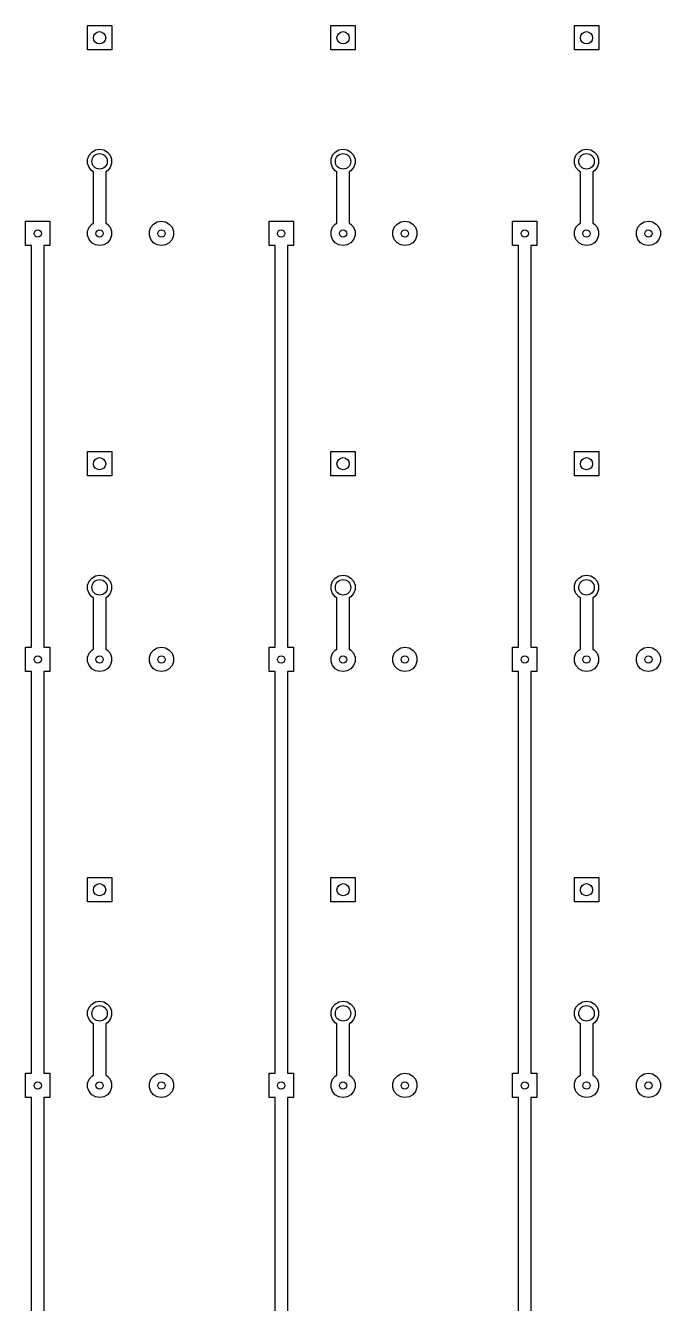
# Model space of a CAD drawing. Extents: x 183 to 424, y -369 to -69.
# Drawn here: x 303.4 to 355.6, y -173.9 to -68.9 of the extents above; entities that cross this region are included whole.
import ezdxf

# ---------------------------------------------------------------- set-up
doc = ezdxf.new("R2010")
doc.units = 0
doc.header["$MEASUREMENT"] = 0
doc.layers.add('BLACK', color=7, linetype='CONTINUOUS')

msp = doc.modelspace()

# ---------------------------------------------------------------- linework, layer by layer
at = {"layer": 'Black'}
for p, q in [((308.501, -70.9195), (308.501, -68.9205)), ((308.501, -68.9205), (310.499, -68.9205)), ((310.499, -68.9205), (310.499, -70.9195)), ((328.501, -70.9195), (328.501, -68.9205)), ((328.501, -68.9205), (330.499, -68.9205)), ((330.499, -68.9205), (330.499, -70.9195)), ((348.501, -70.9195), (348.501, -68.9205)), ((348.501, -68.9205), (350.499, -68.9205)), ((350.499, -68.9205), (350.499, -70.9195)), ((310.499, -70.9195), (308.501, -70.9195)), ((330.499, -70.9195), (328.501, -70.9195)), ((350.499, -70.9195), (348.501, -70.9195)), ((308.512, -79.9058), (308.631, -79.5783)), ((308.631, -79.5783), (308.855, -79.3114)), ((308.855, -79.3114), (309.157, -79.1372)), ((309.157, -79.1372), (309.5, -79.0767)), ((309.5, -79.0767), (309.843, -79.1372)), ((309.843, -79.1372), (310.145, -79.3114)), ((310.145, -79.3114), (310.369, -79.5783)), ((310.369, -79.5783), (310.488, -79.9058)), ((328.512, -79.9058), (328.631, -79.5783)), ((328.631, -79.5783), (328.855, -79.3114)), ((328.855, -79.3114), (329.157, -79.1372)), ((329.157, -79.1372), (329.5, -79.0767)), ((329.5, -79.0767), (329.843, -79.1372)), ((329.843, -79.1372), (330.145, -79.3114)), ((330.145, -79.3114), (330.369, -79.5783)), ((330.369, -79.5783), (330.488, -79.9058)), ((348.512, -79.9058), (348.631, -79.5783)), ((348.631, -79.5783), (348.855, -79.3114)), ((348.855, -79.3114), (349.157, -79.1372)), ((349.157, -79.1372), (349.5, -79.0767)), ((349.5, -79.0767), (349.843, -79.1372)), ((349.843, -79.1372), (350.145, -79.3114)), ((350.145, -79.3114), (350.369, -79.5783)), ((350.369, -79.5783), (350.488, -79.9058)), ((308.512, -80.2542), (308.512, -79.9058)), ((308.631, -80.5817), (308.512, -80.2542)), ((308.855, -80.8486), (308.631, -80.5817)), ((310.369, -80.5817), (310.145, -80.8486)), ((310.488, -80.2542), (310.369, -80.5817)), ((310.488, -79.9058), (310.488, -80.2542)), ((328.512, -80.2542), (328.512, -79.9058)), ((328.631, -80.5817), (328.512, -80.2542)), ((328.855, -80.8486), (328.631, -80.5817)), ((330.369, -80.5817), (330.145, -80.8486)), ((330.488, -80.2542), (330.369, -80.5817)), ((330.488, -79.9058), (330.488, -80.2542)), ((348.512, -80.2542), (348.512, -79.9058)), ((348.631, -80.5817), (348.512, -80.2542)), ((348.855, -80.8486), (348.631, -80.5817)), ((350.369, -80.5817), (350.145, -80.8486)), ((350.488, -80.2542), (350.369, -80.5817)), ((350.488, -79.9058), (350.488, -80.2542)), ((308.992, -80.9276), (308.855, -80.8486)), ((308.992, -85.1518), (308.992, -80.9276)), ((310.145, -80.8486), (310.008, -80.9276)), ((310.008, -80.9276), (310.008, -85.1518)), ((328.992, -80.9276), (328.855, -80.8486)), ((328.992, -85.1518), (328.992, -80.9276)), ((330.145, -80.8486), (330.008, -80.9276)), ((330.008, -80.9276), (330.008, -85.1518)), ((348.992, -80.9276), (348.855, -80.8486)), ((348.992, -85.1518), (348.992, -80.9276)), ((350.145, -80.8486), (350.008, -80.9276)), ((350.008, -80.9276), (350.008, -85.1518)), ((303.42, -87), (303.42, -85)), ((303.42, -85), (305.42, -85)), ((305.42, -85), (305.42, -87)), ((314.237, -85.0567), (314.58, -84.9962)), ((314.58, -84.9962), (314.923, -85.0567)), ((323.42, -87), (323.42, -85)), ((323.42, -85), (325.42, -85)), ((325.42, -85), (325.42, -87)), ((334.237, -85.0567), (334.58, -84.9962)), ((334.58, -84.9962), (334.923, -85.0567)), ((343.42, -87), (343.42, -85)), ((343.42, -85), (345.42, -85)), ((345.42, -85), (345.42, -87)), ((354.237, -85.0567), (354.58, -84.9962)), ((354.58, -84.9962), (354.923, -85.0567)), ((308.511, -85.8257), (308.631, -85.4981)), ((308.511, -86.1743), (308.511, -85.8257)), ((308.631, -85.4981), (308.855, -85.231)), ((308.855, -85.231), (308.992, -85.1518)), ((310.008, -85.1518), (310.145, -85.231)), ((310.145, -85.231), (310.369, -85.4981)), ((310.369, -85.4981), (310.489, -85.8257)), ((310.489, -85.8257), (310.489, -86.1743)), ((313.591, -85.8257), (313.711, -85.4981)), ((313.591, -86.1743), (313.591, -85.8257)), ((313.711, -85.4981), (313.935, -85.231)), ((313.935, -85.231), (314.237, -85.0567)), ((314.923, -85.0567), (315.225, -85.231)), ((315.225, -85.231), (315.449, -85.4981)), ((315.449, -85.4981), (315.569, -85.8257)), ((315.569, -85.8257), (315.569, -86.1743)), ((328.511, -85.8257), (328.631, -85.4981)), ((328.511, -86.1743), (328.511, -85.8257)), ((328.631, -85.4981), (328.855, -85.231)), ((328.855, -85.231), (328.992, -85.1518)), ((330.008, -85.1518), (330.145, -85.231)), ((330.145, -85.231), (330.369, -85.4981)), ((330.369, -85.4981), (330.489, -85.8257)), ((330.489, -85.8257), (330.489, -86.1743)), ((333.591, -85.8257), (333.711, -85.4981)), ((333.591, -86.1743), (333.591, -85.8257)), ((333.711, -85.4981), (333.935, -85.231)), ((333.935, -85.231), (334.237, -85.0567)), ((334.923, -85.0567), (335.225, -85.231)), ((335.225, -85.231), (335.449, -85.4981)), ((335.449, -85.4981), (335.569, -85.8257)), ((335.569, -85.8257), (335.569, -86.1743)), ((348.511, -85.8257), (348.631, -85.4981)), ((348.511, -86.1743), (348.511, -85.8257)), ((348.631, -85.4981), (348.855, -85.231)), ((348.855, -85.231), (348.992, -85.1518)), ((350.008, -85.1518), (350.145, -85.231)), ((350.145, -85.231), (350.369, -85.4981)), ((350.369, -85.4981), (350.489, -85.8257)), ((350.489, -85.8257), (350.489, -86.1743)), ((353.591, -85.8257), (353.711, -85.4981)), ((353.591, -86.1743), (353.591, -85.8257)), ((353.711, -85.4981), (353.935, -85.231)), ((353.935, -85.231), (354.237, -85.0567)), ((354.923, -85.0567), (355.225, -85.231)), ((355.225, -85.231), (355.449, -85.4981)), ((355.449, -85.4981), (355.569, -85.8257)), ((355.569, -85.8257), (355.569, -86.1743)), ((303.912, -87), (303.42, -87)), ((303.912, -120), (303.912, -87)), ((305.42, -87), (304.928, -87)), ((304.928, -87), (304.928, -120)), ((308.631, -86.5019), (308.511, -86.1743)), ((308.855, -86.769), (308.631, -86.5019)), ((309.157, -86.9433), (308.855, -86.769)), ((309.5, -87.0038), (309.157, -86.9433)), ((309.843, -86.9433), (309.5, -87.0038)), ((310.145, -86.769), (309.843, -86.9433)), ((310.369, -86.5019), (310.145, -86.769)), ((310.489, -86.1743), (310.369, -86.5019)), ((313.711, -86.5019), (313.591, -86.1743)), ((313.935, -86.769), (313.711, -86.5019)), ((314.237, -86.9433), (313.935, -86.769)), ((314.58, -87.0038), (314.237, -86.9433)), ((314.923, -86.9433), (314.58, -87.0038)), ((315.225, -86.769), (314.923, -86.9433)), ((315.449, -86.5019), (315.225, -86.769)), ((315.569, -86.1743), (315.449, -86.5019)), ((323.912, -87), (323.42, -87)), ((323.912, -120), (323.912, -87)), ((325.42, -87), (324.928, -87)), ((324.928, -87), (324.928, -120)), ((328.631, -86.5019), (328.511, -86.1743)), ((328.855, -86.769), (328.631, -86.5019)), ((329.157, -86.9433), (328.855, -86.769)), ((329.5, -87.0038), (329.157, -86.9433)), ((329.843, -86.9433), (329.5, -87.0038)), ((330.145, -86.769), (329.843, -86.9433)), ((330.369, -86.5019), (330.145, -86.769)), ((330.489, -86.1743), (330.369, -86.5019)), ((333.711, -86.5019), (333.591, -86.1743)), ((333.935, -86.769), (333.711, -86.5019)), ((334.237, -86.9433), (333.935, -86.769)), ((334.58, -87.0038), (334.237, -86.9433)), ((334.923, -86.9433), (334.58, -87.0038)), ((335.225, -86.769), (334.923, -86.9433)), ((335.449, -86.5019), (335.225, -86.769)), ((335.569, -86.1743), (335.449, -86.5019)), ((343.912, -87), (343.42, -87)), ((343.912, -120), (343.912, -87)), ((345.42, -87), (344.928, -87)), ((344.928, -87), (344.928, -120)), ((348.631, -86.5019), (348.511, -86.1743)), ((348.855, -86.769), (348.631, -86.5019)), ((349.157, -86.9433), (348.855, -86.769)), ((349.5, -87.0038), (349.157, -86.9433)), ((349.843, -86.9433), (349.5, -87.0038)), ((350.145, -86.769), (349.843, -86.9433)), ((350.369, -86.5019), (350.145, -86.769)), ((350.489, -86.1743), (350.369, -86.5019)), ((353.711, -86.5019), (353.591, -86.1743)), ((353.935, -86.769), (353.711, -86.5019)), ((354.237, -86.9433), (353.935, -86.769)), ((354.58, -87.0038), (354.237, -86.9433)), ((354.923, -86.9433), (354.58, -87.0038)), ((355.225, -86.769), (354.923, -86.9433)), ((355.449, -86.5019), (355.225, -86.769)), ((355.569, -86.1743), (355.449, -86.5019)), ((308.501, -105.919), (308.501, -103.921)), ((308.501, -103.921), (310.499, -103.921)), ((310.499, -103.921), (310.499, -105.919)), ((328.501, -105.919), (328.501, -103.921)), ((328.501, -103.921), (330.499, -103.921)), ((330.499, -103.921), (330.499, -105.919)), ((348.501, -105.919), (348.501, -103.921)), ((348.501, -103.921), (350.499, -103.921)), ((350.499, -103.921), (350.499, -105.919)), ((310.499, -105.919), (308.501, -105.919)), ((330.499, -105.919), (328.501, -105.919)), ((350.499, -105.919), (348.501, -105.919)), ((308.631, -114.578), (308.855, -114.311)), ((308.855, -114.311), (309.157, -114.137)), ((309.157, -114.137), (309.5, -114.077)), ((309.5, -114.077), (309.843, -114.137)), ((309.843, -114.137), (310.145, -114.311)), ((310.145, -114.311), (310.369, -114.578)), ((328.631, -114.578), (328.855, -114.311)), ((328.855, -114.311), (329.157, -114.137)), ((329.157, -114.137), (329.5, -114.077)), ((329.5, -114.077), (329.843, -114.137)), ((329.843, -114.137), (330.145, -114.311)), ((330.145, -114.311), (330.369, -114.578)), ((348.631, -114.578), (348.855, -114.311)), ((348.855, -114.311), (349.157, -114.137)), ((349.157, -114.137), (349.5, -114.077)), ((349.5, -114.077), (349.843, -114.137)), ((349.843, -114.137), (350.145, -114.311)), ((350.145, -114.311), (350.369, -114.578)), ((308.512, -114.906), (308.631, -114.578)), ((308.512, -115.254), (308.512, -114.906)), ((308.631, -115.582), (308.512, -115.254)), ((310.369, -114.578), (310.488, -114.906)), ((310.488, -115.254), (310.369, -115.582)), ((310.488, -114.906), (310.488, -115.254)), ((328.512, -114.906), (328.631, -114.578)), ((328.512, -115.254), (328.512, -114.906)), ((328.631, -115.582), (328.512, -115.254)), ((330.369, -114.578), (330.488, -114.906)), ((330.488, -115.254), (330.369, -115.582)), ((330.488, -114.906), (330.488, -115.254)), ((348.512, -114.906), (348.631, -114.578)), ((348.512, -115.254), (348.512, -114.906)), ((348.631, -115.582), (348.512, -115.254)), ((350.369, -114.578), (350.488, -114.906)), ((350.488, -115.254), (350.369, -115.582)), ((350.488, -114.906), (350.488, -115.254)), ((308.855, -115.849), (308.631, -115.582)), ((308.992, -115.928), (308.855, -115.849)), ((308.992, -120.152), (308.992, -115.928)), ((310.145, -115.849), (310.008, -115.928)), ((310.008, -115.928), (310.008, -120.152)), ((310.369, -115.582), (310.145, -115.849)), ((328.855, -115.849), (328.631, -115.582)), ((328.992, -115.928), (328.855, -115.849)), ((328.992, -120.152), (328.992, -115.928)), ((330.145, -115.849), (330.008, -115.928)), ((330.008, -115.928), (330.008, -120.152)), ((330.369, -115.582), (330.145, -115.849)), ((348.855, -115.849), (348.631, -115.582)), ((348.992, -115.928), (348.855, -115.849)), ((348.992, -120.152), (348.992, -115.928)), ((350.145, -115.849), (350.008, -115.928)), ((350.008, -115.928), (350.008, -120.152)), ((350.369, -115.582), (350.145, -115.849)), ((303.42, -122), (303.42, -120)), ((303.42, -120), (303.912, -120)), ((304.928, -120), (305.42, -120)), ((305.42, -120), (305.42, -122)), ((308.511, -120.826), (308.631, -120.498)), ((308.631, -120.498), (308.855, -120.231)), ((308.855, -120.231), (308.992, -120.152)), ((310.008, -120.152), (310.145, -120.231)), ((310.145, -120.231), (310.369, -120.498)), ((310.369, -120.498), (310.489, -120.826)), ((313.591, -120.826), (313.711, -120.498)), ((313.711, -120.498), (313.935, -120.231)), ((313.935, -120.231), (314.237, -120.057)), ((314.237, -120.057), (314.58, -119.996)), ((314.58, -119.996), (314.923, -120.057)), ((314.923, -120.057), (315.225, -120.231)), ((315.225, -120.231), (315.449, -120.498)), ((315.449, -120.498), (315.569, -120.826)), ((323.42, -122), (323.42, -120)), ((323.42, -120), (323.912, -120)), ((324.928, -120), (325.42, -120)), ((325.42, -120), (325.42, -122)), ((328.511, -120.826), (328.631, -120.498)), ((328.631, -120.498), (328.855, -120.231)), ((328.855, -120.231), (328.992, -120.152)), ((330.008, -120.152), (330.145, -120.231)), ((330.145, -120.231), (330.369, -120.498)), ((330.369, -120.498), (330.489, -120.826)), ((333.591, -120.826), (333.711, -120.498)), ((333.711, -120.498), (333.935, -120.231)), ((333.935, -120.231), (334.237, -120.057)), ((334.237, -120.057), (334.58, -119.996)), ((334.58, -119.996), (334.923, -120.057)), ((334.923, -120.057), (335.225, -120.231)), ((335.225, -120.231), (335.449, -120.498)), ((335.449, -120.498), (335.569, -120.826)), ((343.42, -122), (343.42, -120)), ((343.42, -120), (343.912, -120)), ((344.928, -120), (345.42, -120)), ((345.42, -120), (345.42, -122)), ((348.511, -120.826), (348.631, -120.498)), ((348.631, -120.498), (348.855, -120.231)), ((348.855, -120.231), (348.992, -120.152)), ((350.008, -120.152), (350.145, -120.231)), ((350.145, -120.231), (350.369, -120.498)), ((350.369, -120.498), (350.489, -120.826)), ((353.591, -120.826), (353.711, -120.498)), ((353.711, -120.498), (353.935, -120.231)), ((353.935, -120.231), (354.237, -120.057)), ((354.237, -120.057), (354.58, -119.996)), ((354.58, -119.996), (354.923, -120.057)), ((354.923, -120.057), (355.225, -120.231)), ((355.225, -120.231), (355.449, -120.498)), ((355.449, -120.498), (355.569, -120.826)), ((308.511, -121.174), (308.511, -120.826)), ((308.631, -121.502), (308.511, -121.174)), ((308.855, -121.769), (308.631, -121.502)), ((309.157, -121.943), (308.855, -121.769)), ((310.145, -121.769), (309.843, -121.943)), ((310.369, -121.502), (310.145, -121.769)), ((310.489, -121.174), (310.369, -121.502)), ((310.489, -120.826), (310.489, -121.174)), ((313.591, -121.174), (313.591, -120.826)), ((313.711, -121.502), (313.591, -121.174)), ((313.935, -121.769), (313.711, -121.502)), ((314.237, -121.943), (313.935, -121.769)), ((315.225, -121.769), (314.923, -121.943)), ((315.449, -121.502), (315.225, -121.769)), ((315.569, -121.174), (315.449, -121.502)), ((315.569, -120.826), (315.569, -121.174)), ((328.511, -121.174), (328.511, -120.826)), ((328.631, -121.502), (328.511, -121.174)), ((328.855, -121.769), (328.631, -121.502)), ((329.157, -121.943), (328.855, -121.769)), ((330.145, -121.769), (329.843, -121.943)), ((330.369, -121.502), (330.145, -121.769)), ((330.489, -121.174), (330.369, -121.502)), ((330.489, -120.826), (330.489, -121.174)), ((333.591, -121.174), (333.591, -120.826)), ((333.711, -121.502), (333.591, -121.174)), ((333.935, -121.769), (333.711, -121.502)), ((334.237, -121.943), (333.935, -121.769)), ((335.225, -121.769), (334.923, -121.943)), ((335.449, -121.502), (335.225, -121.769)), ((335.569, -121.174), (335.449, -121.502)), ((335.569, -120.826), (335.569, -121.174)), ((348.511, -121.174), (348.511, -120.826)), ((348.631, -121.502), (348.511, -121.174)), ((348.855, -121.769), (348.631, -121.502)), ((349.157, -121.943), (348.855, -121.769)), ((350.145, -121.769), (349.843, -121.943)), ((350.369, -121.502), (350.145, -121.769)), ((350.489, -121.174), (350.369, -121.502)), ((350.489, -120.826), (350.489, -121.174)), ((353.591, -121.174), (353.591, -120.826)), ((353.711, -121.502), (353.591, -121.174)), ((353.935, -121.769), (353.711, -121.502)), ((354.237, -121.943), (353.935, -121.769)), ((355.225, -121.769), (354.923, -121.943)), ((355.449, -121.502), (355.225, -121.769)), ((355.569, -121.174), (355.449, -121.502)), ((355.569, -120.826), (355.569, -121.174)), ((303.912, -122), (303.42, -122)), ((303.912, -155), (303.912, -122)), ((305.42, -122), (304.928, -122)), ((304.928, -122), (304.928, -155)), ((309.5, -122.004), (309.157, -121.943)), ((309.843, -121.943), (309.5, -122.004)), ((314.58, -122.004), (314.237, -121.943)), ((314.923, -121.943), (314.58, -122.004)), ((323.912, -122), (323.42, -122)), ((323.912, -155), (323.912, -122)), ((325.42, -122), (324.928, -122)), ((324.928, -122), (324.928, -155)), ((329.5, -122.004), (329.157, -121.943)), ((329.843, -121.943), (329.5, -122.004)), ((334.58, -122.004), (334.237, -121.943)), ((334.923, -121.943), (334.58, -122.004)), ((343.912, -122), (343.42, -122)), ((343.912, -155), (343.912, -122)), ((345.42, -122), (344.928, -122)), ((344.928, -122), (344.928, -155)), ((349.5, -122.004), (349.157, -121.943)), ((349.843, -121.943), (349.5, -122.004)), ((354.58, -122.004), (354.237, -121.943)), ((354.923, -121.943), (354.58, -122.004)), ((308.501, -140.919), (308.501, -138.921)), ((308.501, -138.921), (310.499, -138.921)), ((310.499, -138.921), (310.499, -140.919)), ((328.501, -140.919), (328.501, -138.921)), ((328.501, -138.921), (330.499, -138.921)), ((330.499, -138.921), (330.499, -140.919)), ((348.501, -140.919), (348.501, -138.921)), ((348.501, -138.921), (350.499, -138.921)), ((350.499, -138.921), (350.499, -140.919)), ((310.499, -140.919), (308.501, -140.919)), ((330.499, -140.919), (328.501, -140.919)), ((350.499, -140.919), (348.501, -140.919)), ((309.157, -149.137), (309.5, -149.077)), ((309.5, -149.077), (309.843, -149.137)), ((329.157, -149.137), (329.5, -149.077)), ((329.5, -149.077), (329.843, -149.137)), ((349.157, -149.137), (349.5, -149.077)), ((349.5, -149.077), (349.843, -149.137)), ((308.512, -149.906), (308.631, -149.578)), ((308.512, -150.254), (308.512, -149.906)), ((308.631, -149.578), (308.855, -149.311)), ((308.855, -149.311), (309.157, -149.137)), ((309.843, -149.137), (310.145, -149.311)), ((310.145, -149.311), (310.369, -149.578)), ((310.369, -149.578), (310.488, -149.906)), ((310.488, -149.906), (310.488, -150.254)), ((328.512, -149.906), (328.631, -149.578)), ((328.512, -150.254), (328.512, -149.906)), ((328.631, -149.578), (328.855, -149.311)), ((328.855, -149.311), (329.157, -149.137)), ((329.843, -149.137), (330.145, -149.311)), ((330.145, -149.311), (330.369, -149.578)), ((330.369, -149.578), (330.488, -149.906)), ((330.488, -149.906), (330.488, -150.254)), ((348.512, -149.906), (348.631, -149.578)), ((348.512, -150.254), (348.512, -149.906)), ((348.631, -149.578), (348.855, -149.311)), ((348.855, -149.311), (349.157, -149.137)), ((349.843, -149.137), (350.145, -149.311)), ((350.145, -149.311), (350.369, -149.578)), ((350.369, -149.578), (350.488, -149.906)), ((350.488, -149.906), (350.488, -150.254)), ((308.631, -150.582), (308.512, -150.254)), ((308.855, -150.849), (308.631, -150.582)), ((308.992, -150.928), (308.855, -150.849)), ((308.992, -155.152), (308.992, -150.928)), ((310.145, -150.849), (310.008, -150.928)), ((310.008, -150.928), (310.008, -155.152)), ((310.369, -150.582), (310.145, -150.849)), ((310.488, -150.254), (310.369, -150.582)), ((328.631, -150.582), (328.512, -150.254)), ((328.855, -150.849), (328.631, -150.582)), ((328.992, -150.928), (328.855, -150.849)), ((328.992, -155.152), (328.992, -150.928)), ((330.145, -150.849), (330.008, -150.928)), ((330.008, -150.928), (330.008, -155.152)), ((330.369, -150.582), (330.145, -150.849)), ((330.488, -150.254), (330.369, -150.582)), ((348.631, -150.582), (348.512, -150.254)), ((348.855, -150.849), (348.631, -150.582)), ((348.992, -150.928), (348.855, -150.849)), ((348.992, -155.152), (348.992, -150.928)), ((350.145, -150.849), (350.008, -150.928)), ((350.008, -150.928), (350.008, -155.152)), ((350.369, -150.582), (350.145, -150.849)), ((350.488, -150.254), (350.369, -150.582)), ((303.42, -157), (303.42, -155)), ((303.42, -155), (303.912, -155)), ((304.928, -155), (305.42, -155)), ((305.42, -155), (305.42, -157)), ((308.631, -155.498), (308.855, -155.231)), ((308.855, -155.231), (308.992, -155.152)), ((310.008, -155.152), (310.145, -155.231)), ((310.145, -155.231), (310.369, -155.498)), ((313.711, -155.498), (313.935, -155.231)), ((313.935, -155.231), (314.237, -155.057)), ((314.237, -155.057), (314.58, -154.996)), ((314.58, -154.996), (314.923, -155.057)), ((314.923, -155.057), (315.225, -155.231)), ((315.225, -155.231), (315.449, -155.498)), ((323.42, -157), (323.42, -155)), ((323.42, -155), (323.912, -155)), ((324.928, -155), (325.42, -155)), ((325.42, -155), (325.42, -157)), ((328.631, -155.498), (328.855, -155.231)), ((328.855, -155.231), (328.992, -155.152)), ((330.008, -155.152), (330.145, -155.231)), ((330.145, -155.231), (330.369, -155.498)), ((333.711, -155.498), (333.935, -155.231)), ((333.935, -155.231), (334.237, -155.057)), ((334.237, -155.057), (334.58, -154.996)), ((334.58, -154.996), (334.923, -155.057)), ((334.923, -155.057), (335.225, -155.231)), ((335.225, -155.231), (335.449, -155.498)), ((343.42, -157), (343.42, -155)), ((343.42, -155), (343.912, -155)), ((344.928, -155), (345.42, -155)), ((345.42, -155), (345.42, -157)), ((348.631, -155.498), (348.855, -155.231)), ((348.855, -155.231), (348.992, -155.152)), ((350.008, -155.152), (350.145, -155.231)), ((350.145, -155.231), (350.369, -155.498)), ((353.711, -155.498), (353.935, -155.231)), ((353.935, -155.231), (354.237, -155.057)), ((354.237, -155.057), (354.58, -154.996)), ((354.58, -154.996), (354.923, -155.057)), ((354.923, -155.057), (355.225, -155.231)), ((355.225, -155.231), (355.449, -155.498)), ((308.511, -155.826), (308.631, -155.498)), ((308.511, -156.174), (308.511, -155.826)), ((308.631, -156.502), (308.511, -156.174)), ((310.369, -155.498), (310.489, -155.826)), ((310.489, -156.174), (310.369, -156.502)), ((310.489, -155.826), (310.489, -156.174)), ((313.591, -155.826), (313.711, -155.498)), ((313.591, -156.174), (313.591, -155.826)), ((313.711, -156.502), (313.591, -156.174)), ((315.449, -155.498), (315.569, -155.826)), ((315.569, -156.174), (315.449, -156.502)), ((315.569, -155.826), (315.569, -156.174)), ((328.511, -155.826), (328.631, -155.498)), ((328.511, -156.174), (328.511, -155.826)), ((328.631, -156.502), (328.511, -156.174)), ((330.369, -155.498), (330.489, -155.826)), ((330.489, -156.174), (330.369, -156.502)), ((330.489, -155.826), (330.489, -156.174)), ((333.591, -155.826), (333.711, -155.498)), ((333.591, -156.174), (333.591, -155.826)), ((333.711, -156.502), (333.591, -156.174)), ((335.449, -155.498), (335.569, -155.826)), ((335.569, -156.174), (335.449, -156.502)), ((335.569, -155.826), (335.569, -156.174)), ((348.511, -155.826), (348.631, -155.498)), ((348.511, -156.174), (348.511, -155.826)), ((348.631, -156.502), (348.511, -156.174)), ((350.369, -155.498), (350.489, -155.826)), ((350.489, -156.174), (350.369, -156.502)), ((350.489, -155.826), (350.489, -156.174)), ((353.591, -155.826), (353.711, -155.498)), ((353.591, -156.174), (353.591, -155.826)), ((353.711, -156.502), (353.591, -156.174)), ((355.449, -155.498), (355.569, -155.826)), ((355.569, -156.174), (355.449, -156.502)), ((355.569, -155.826), (355.569, -156.174)), ((303.912, -157), (303.42, -157)), ((303.912, -190), (303.912, -157)), ((305.42, -157), (304.928, -157)), ((304.928, -157), (304.928, -190)), ((308.855, -156.769), (308.631, -156.502)), ((309.157, -156.943), (308.855, -156.769)), ((309.5, -157.004), (309.157, -156.943)), ((309.843, -156.943), (309.5, -157.004)), ((310.145, -156.769), (309.843, -156.943)), ((310.369, -156.502), (310.145, -156.769)), ((313.935, -156.769), (313.711, -156.502)), ((314.237, -156.943), (313.935, -156.769)), ((314.58, -157.004), (314.237, -156.943)), ((314.923, -156.943), (314.58, -157.004)), ((315.225, -156.769), (314.923, -156.943)), ((315.449, -156.502), (315.225, -156.769)), ((323.912, -157), (323.42, -157)), ((323.912, -190), (323.912, -157)), ((325.42, -157), (324.928, -157)), ((324.928, -157), (324.928, -190)), ((328.855, -156.769), (328.631, -156.502)), ((329.157, -156.943), (328.855, -156.769)), ((329.5, -157.004), (329.157, -156.943)), ((329.843, -156.943), (329.5, -157.004)), ((330.145, -156.769), (329.843, -156.943)), ((330.369, -156.502), (330.145, -156.769)), ((333.935, -156.769), (333.711, -156.502)), ((334.237, -156.943), (333.935, -156.769)), ((334.58, -157.004), (334.237, -156.943)), ((334.923, -156.943), (334.58, -157.004)), ((335.225, -156.769), (334.923, -156.943)), ((335.449, -156.502), (335.225, -156.769)), ((343.912, -157), (343.42, -157)), ((343.912, -190), (343.912, -157)), ((345.42, -157), (344.928, -157)), ((344.928, -157), (344.928, -190)), ((348.855, -156.769), (348.631, -156.502)), ((349.157, -156.943), (348.855, -156.769)), ((349.5, -157.004), (349.157, -156.943)), ((349.843, -156.943), (349.5, -157.004)), ((350.145, -156.769), (349.843, -156.943)), ((350.369, -156.502), (350.145, -156.769)), ((353.935, -156.769), (353.711, -156.502)), ((354.237, -156.943), (353.935, -156.769)), ((354.58, -157.004), (354.237, -156.943)), ((354.923, -156.943), (354.58, -157.004)), ((355.225, -156.769), (354.923, -156.943)), ((355.449, -156.502), (355.225, -156.769))]:
    msp.add_line(p, q, dxfattribs=at)
for centre, radius in [((309.5, -69.92), 0.5004), ((329.5, -69.92), 0.5004), ((349.5, -69.92), 0.5004), ((309.5, -80.08), 0.635), ((329.5, -80.08), 0.635), ((349.5, -80.08), 0.635), ((304.42, -86), 0.3), ((309.5, -86), 0.3), ((314.58, -86), 0.3), ((324.42, -86), 0.3), ((329.5, -86), 0.3), ((334.58, -86), 0.3), ((344.42, -86), 0.3), ((349.5, -86), 0.3), ((354.58, -86), 0.3), ((309.5, -104.92), 0.5004), ((329.5, -104.92), 0.5004), ((349.5, -104.92), 0.5004), ((309.5, -115.08), 0.635), ((329.5, -115.08), 0.635), ((349.5, -115.08), 0.635), ((304.42, -121), 0.3), ((309.5, -121), 0.3), ((314.58, -121), 0.3), ((324.42, -121), 0.3), ((329.5, -121), 0.3), ((334.58, -121), 0.3), ((344.42, -121), 0.3), ((349.5, -121), 0.3), ((354.58, -121), 0.3), ((309.5, -139.92), 0.5004), ((329.5, -139.92), 0.5004), ((349.5, -139.92), 0.5004), ((309.5, -150.08), 0.635), ((329.5, -150.08), 0.635), ((349.5, -150.08), 0.635), ((304.42, -156), 0.3), ((309.5, -156), 0.3), ((314.58, -156), 0.3), ((324.42, -156), 0.3), ((329.5, -156), 0.3), ((334.58, -156), 0.3), ((344.42, -156), 0.3), ((349.5, -156), 0.3), ((354.58, -156), 0.3)]:
    msp.add_circle(centre, radius, dxfattribs=at)

doc.saveas('drawing.dxf')
